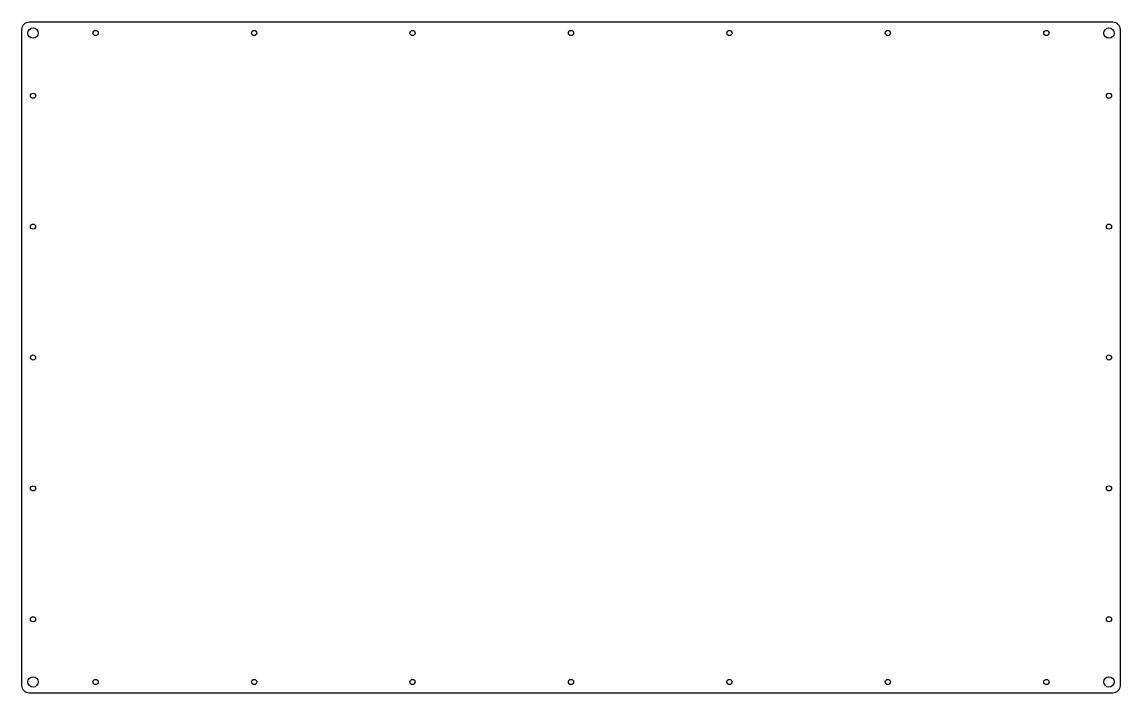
# Model space of a CAD drawing. Header units: millimetres. Extents: x -294 to 451, y -455 to 0.
import ezdxf

# ---------------------------------------------------------------- set-up
doc = ezdxf.new("R2010")
doc.units = ezdxf.units.MM
doc.layers.get('0').update_dxf_attribs({"linetype": 'CONTINUOUS'})

msp = doc.modelspace()

# ---------------------------------------------------------------- linework, layer by layer
msp.add_lwpolyline([(451.35, -450, -0.414214), (446.35, -455), (-288.65, -455, -0.414214), (-293.65, -450), (-293.65, -5, -0.414214), (-288.65, 0), (446.35, 0, -0.414214), (451.35, -5)], format="xyb", close=True)
for centre, radius in [((-286.15, -7.5), 3.5), ((-243.65, -7.5), 1.75), ((-136.15, -7.5), 1.75), ((-28.65, -7.5), 1.75), ((78.85, -7.5), 1.75), ((186.35, -7.5), 1.75), ((293.85, -7.5), 1.75), ((401.35, -7.5), 1.75), ((443.85, -7.5), 3.5), ((-286.15, -50), 1.75), ((443.85, -50), 1.75), ((-286.15, -138.75), 1.75), ((443.85, -138.75), 1.75), ((-286.15, -227.5), 1.75), ((443.85, -227.5), 1.75), ((-286.15, -316.25), 1.75), ((443.85, -316.25), 1.75), ((-286.15, -405), 1.75), ((443.85, -405), 1.75), ((-286.15, -447.5), 3.5), ((-243.65, -447.5), 1.75), ((-136.15, -447.5), 1.75), ((-28.65, -447.5), 1.75), ((78.85, -447.5), 1.75), ((186.35, -447.5), 1.75), ((293.85, -447.5), 1.75), ((401.35, -447.5), 1.75), ((443.85, -447.5), 3.5)]:
    msp.add_circle(centre, radius)

doc.saveas('drawing.dxf')
